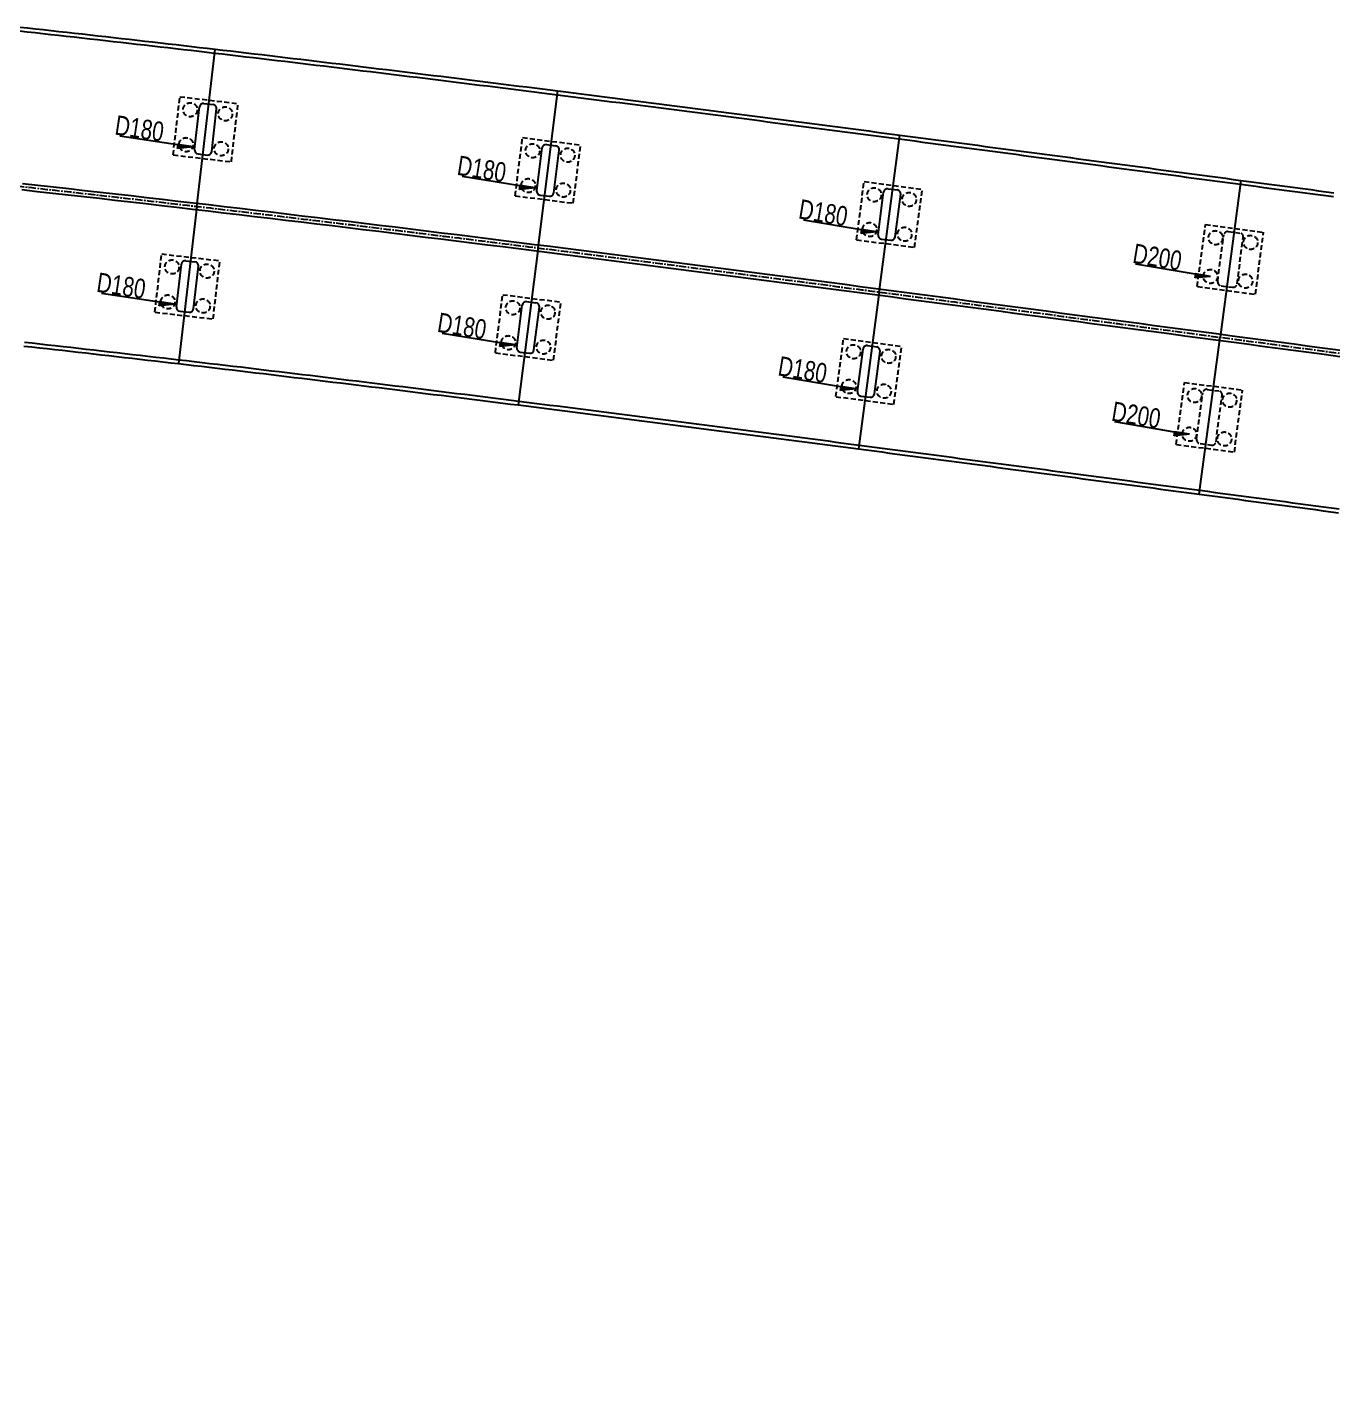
# Model space of a CAD drawing. Header units: millimetres. Extents: x 0 to 987207, y 0 to 5060561.
# Drawn here: x 493581.7 to 493748.8, y 2528883.6 to 2529056.7 of the extents above; entities that cross this region are included whole.
import ezdxf

# ---------------------------------------------------------------- set-up
doc = ezdxf.new("R2010")
doc.units = ezdxf.units.MM
doc.header["$LTSCALE"] = 0.1
doc.linetypes.add('CENTER', pattern=[50.8, 31.75, -6.35, 6.35, -6.35])
doc.linetypes.add('DASHED', pattern=[19.05, 12.7, -6.35])
doc.layers.get('0').update_dxf_attribs({"linetype": 'CONTINUOUS'})
doc.layers.get('Defpoints').update_dxf_attribs({"color": 150, "linetype": 'CONTINUOUS'})
doc.layers.add('GC', color=3, linetype='CONTINUOUS', lineweight=25)
for name, color, linetype in [('zhix', 1, 'CENTER'), ('平面', 7, 'CONTINUOUS'), ('桥梁', 94, 'CONTINUOUS')]:
    doc.layers.add(name, color=color, linetype=linetype)
doc.styles.add('MyFont', font='fsdb_e.shx', dxfattribs={"width": 0.78, "bigfont": 'hztxt.shx'})
doc.dimstyles.new('BZ1_200', dxfattribs={"dimtxt": 2.5, "dimasz": 2, "dimexe": 0.1, "dimexo": 0.05, "dimgap": 0.05, "dimtad": 1, "dimdec": 1, "dimlfac": 100, "dimzin": 12, "dimdsep": 46, "dimtxsty": 'MyFont', "dimblk1": 'ARR-1', "dimblk2": 'ARR-1', "dimsah": 1, "dimcen": 0, "dimclrd": 1, "dimclre": 1, "dimclrt": 7, "dimadec": 0, "dimazin": 0, "dimtfac": 1, "dimtdec": 1, "dimtofl": 0, "dimtmove": 0, "dimatfit": 3, "dimldrblk": 'ARR-1', "dimfxl": 1, "dimtolj": 1, "dimtzin": 1, "dimarcsym": 0})

# ---------------------------------------------------------------- blocks, each defined once
blk = doc.blocks.new('ARR-1')
at = {"color": 1, "linetype": 'Continuous'}
for p, q in [((0, 0), (-1, 0)), ((0, 0), (-0.966, -0.259)), ((-0.966, -0.259), (-0.966, 0))]:
    blk.add_line(p, q, dxfattribs=at)
for points in [[(-0.966, -0.259), (-0.966, 0), (0, 0)], [(0, 0), (-0.966, 0), (-0.966, -0.259), (0, 0)], [(0, 0), (-0.966, -0.259), (-0.966, 0), (0, 0)], [(0, 0), (-0.966, -0.259), (-0.966, 0), (0, 0)]]:
    blk.add_solid(points, dxfattribs=at)
blk = doc.blocks.new('*D413')
at = {"color": 1, "linetype": 'Continuous', "lineweight": -2}
blk.add_line((500882.43, 2531719.92), (500889.91, 2531719.92), dxfattribs=at)
at = {"layer": 'Defpoints', "color": 0, "linetype": 'Continuous'}
for p in [(500890.11, 2531719.92), (500891.91, 2531719.92)]:
    blk.add_point(p, dxfattribs=at)
at = {"color": 1, "linetype": 'Continuous', "lineweight": -2, "xscale": 2, "yscale": 2, "zscale": 2}
blk.add_blockref('ARR-1', (500891.91, 2531719.92), dxfattribs=at)
at = {"color": 7, "linetype": 'Continuous', "insert": (500884.78, 2531721.22), "char_height": 2.5, "attachment_point": 5, "style": 'MyFont'}
blk.add_mtext('\\A1;D180', dxfattribs=at)
blk = doc.blocks.new('*D416')
at = {"color": 1, "linetype": 'Continuous', "lineweight": -2}
blk.add_line((493720.79, 2529006.19), (493728.44, 2529004.9), dxfattribs=at)
at = {"layer": 'Defpoints', "color": 0, "linetype": 'Continuous'}
for p in [(493728.64, 2529004.87), (493730.42, 2529004.57)]:
    blk.add_point(p, dxfattribs=at)
at = {"color": 1, "linetype": 'Continuous', "lineweight": -2, "xscale": 2, "yscale": 2, "zscale": 2, "rotation": 350.4989132914371}
blk.add_blockref('ARR-1', (493730.42, 2529004.57), dxfattribs=at)
at = {"color": 7, "linetype": 'Continuous', "insert": (493723.59, 2529007.03), "char_height": 2.5, "attachment_point": 5, "rotation": 350.4989, "style": 'MyFont'}
blk.add_mtext('\\A1;D200', dxfattribs=at)
blk = doc.blocks.new('*D417')
at = {"color": 1, "linetype": 'Continuous', "lineweight": -2}
blk.add_line((493723.48, 2529026.38), (493731.13, 2529025.1), dxfattribs=at)
at = {"layer": 'Defpoints', "color": 0, "linetype": 'Continuous'}
for p in [(493731.33, 2529025.07), (493733.11, 2529024.77)]:
    blk.add_point(p, dxfattribs=at)
at = {"color": 1, "linetype": 'Continuous', "lineweight": -2, "xscale": 2, "yscale": 2, "zscale": 2, "rotation": 350.4989132466622}
blk.add_blockref('ARR-1', (493733.11, 2529024.77), dxfattribs=at)
at = {"color": 7, "linetype": 'Continuous', "insert": (493726.29, 2529027.23), "char_height": 2.5, "attachment_point": 5, "rotation": 350.4989, "style": 'MyFont'}
blk.add_mtext('\\A1;D200', dxfattribs=at)
blk = doc.blocks.new('1-6')
at = {"layer": 'GC', "color": 7, "linetype": 'DASHED', "ltscale": 0.5}
for p, q in [((500889.2852, 2531726.0141), (500896.7811, 2531726.2643)), ((500889.5354, 2531718.5183), (500889.2852, 2531726.0141)), ((500897.0312, 2531718.7684), (500896.7811, 2531726.2643)), ((500889.5555, 2531718.5189), (500897.0513, 2531718.7691))]:
    blk.add_line(p, q, dxfattribs=at)
at = {"layer": 'GC', "color": 7, "linetype": 'Continuous', "ltscale": 0.5}
for p, q in [((500892.4502, 2531725.6194), (500893.6495, 2531725.6595)), ((500892.1506, 2531719.6061), (500891.9671, 2531725.103)), ((500894.3494, 2531719.6795), (500894.1659, 2531725.1764)), ((500892.667, 2531719.1231), (500893.8663, 2531719.1631))]:
    blk.add_line(p, q, dxfattribs=at)
at = {"layer": 'GC', "color": 7, "linetype": 'DASHED', "ltscale": 0.5}
for centre in [(500890.8344, 2531724.565), (500895.352, 2531724.7157), (500890.9845, 2531720.0675), (500895.5021, 2531720.2182)]:
    blk.add_circle(centre, 0.9, dxfattribs=at)
at = {"layer": 'GC', "color": 7, "linetype": 'Continuous', "ltscale": 0.5}
for centre, start, end in [((500892.4668, 2531725.1197), 91.911653, 181.911653), ((500893.6662, 2531725.1597), 1.911653, 91.911653), ((500892.6503, 2531719.6228), 181.911653, 271.911653), ((500893.8496, 2531719.6628), 271.911653, 1.911653)]:
    blk.add_arc(centre, 0.5, start, end, dxfattribs=at)
at = {"linetype": 'Continuous'}
dim = blk.add_diameter_dim_2p(p1=(500890.1096, 2531719.9182), p2=(500891.9096, 2531719.9182), text='D180', dimstyle='BZ1_200', dxfattribs=at)
dim.commit()
dim.dimension.update_dxf_attribs({"geometry": '*D413', "text_midpoint": (500884.7763, 2531719.9182), "dimtype": 131})

msp = doc.modelspace()

# ---------------------------------------------------------------- linework, layer by layer
at = {"layer": 'Defpoints'}
for p, q in [((493603.3851, 2529033.7307), (493605.7317, 2529053.8443)), ((493647.0627, 2529028.4147), (493649.5963, 2529048.5056)), ((493690.6999, 2529022.7769), (493693.3427, 2529042.8538)), ((493603.3851, 2529033.7307), (493601.0386, 2529013.6171)), ((493647.0627, 2529028.4147), (493644.5291, 2529008.3238)), ((493690.6999, 2529022.7769), (493688.0572, 2529002.7001))]:
    msp.add_line(p, q, dxfattribs=at)
at = {"layer": 'GC', "color": 7, "linetype": 'DASHED', "ltscale": 0.5}
for p, q in [((493731.3993, 2529023.4803), (493732.4559, 2529031.4102)), ((493732.4559, 2529031.4102), (493739.8902, 2529030.4196)), ((493735.3636, 2529030.5184), (493736.8505, 2529030.3202)), ((493738.8336, 2529022.4897), (493739.8902, 2529030.4196)), ((493734.0095, 2529024.1413), (493734.802, 2529030.0888)), ((493736.4876, 2529023.8112), (493737.2801, 2529029.7586)), ((493731.4192, 2529023.4776), (493738.8535, 2529022.4871)), ((493734.4391, 2529023.5797), (493735.926, 2529023.3816)), ((493728.7083, 2529003.2838), (493729.7649, 2529011.2137)), ((493729.7649, 2529011.2137), (493737.1992, 2529010.2231)), ((493731.3185, 2529003.9448), (493732.111, 2529009.8923)), ((493732.6726, 2529010.3218), (493734.1595, 2529010.1237)), ((493733.7966, 2529003.6146), (493734.5891, 2529009.5621)), ((493736.1426, 2529002.2932), (493737.1992, 2529010.2231)), ((493728.7282, 2529003.2811), (493736.1625, 2529002.2906)), ((493731.7481, 2529003.3832), (493733.235, 2529003.1851))]:
    msp.add_line(p, q, dxfattribs=at)
for centre in [(493733.7447, 2529029.7252), (493738.2251, 2529029.1282), (493733.0843, 2529024.769), (493737.5648, 2529024.172), (493731.0537, 2529009.5287), (493735.5341, 2529008.9317), (493730.3933, 2529004.5725), (493734.8738, 2529003.9755)]:
    msp.add_circle(centre, 0.9, dxfattribs=at)
for centre, start, end in [((493735.2976, 2529030.0227), 82.410566, 172.410566), ((493736.7844, 2529029.8246), 352.410566, 82.410566), ((493734.5051, 2529024.0753), 172.410566, 262.410566), ((493735.992, 2529023.8772), 262.410566, 352.410566), ((493732.6066, 2529009.8262), 82.410566, 172.410566), ((493734.0934, 2529009.6281), 352.410566, 82.410566), ((493731.8141, 2529003.8788), 172.410566, 262.410566), ((493733.301, 2529003.6807), 262.410566, 352.410566)]:
    msp.add_arc(centre, 0.5, start, end, dxfattribs=at)
at = {"layer": 'zhix', "ltscale": 0.3, "flags": 128}
for points in [[(493481.7092, 2529045.3906), (493482.7068, 2529045.3204), (493483.7043, 2529045.2498), (493484.7017, 2529045.1786), (493485.6992, 2529045.107), (493486.6965, 2529045.0349), (493487.6939, 2529044.9623), (493488.6912, 2529044.8892), (493489.6885, 2529044.8156), (493490.6858, 2529044.7415), (493491.683, 2529044.6669), (493492.6802, 2529044.5919), (493493.6773, 2529044.5164), (493494.6744, 2529044.4404), (493495.6715, 2529044.364), (493496.6685, 2529044.2871), (493497.6655, 2529044.2097), (493498.6625, 2529044.1318), (493499.6594, 2529044.0535), (493500.6563, 2529043.9747), (493501.6532, 2529043.8954), (493502.65, 2529043.8157), (493503.6468, 2529043.7356), (493504.6435, 2529043.655), (493505.6402, 2529043.5739), (493506.6369, 2529043.4924), (493507.6335, 2529043.4104), (493508.6301, 2529043.328), (493509.6267, 2529043.2451), (493510.6232, 2529043.1618), (493511.6197, 2529043.0781), (493512.6162, 2529042.9939), (493513.6126, 2529042.9093), (493514.6089, 2529042.8242), (493515.6053, 2529042.7388), (493516.6016, 2529042.6528), (493517.5979, 2529042.5665), (493518.5941, 2529042.4797), (493519.5903, 2529042.3925), (493520.5864, 2529042.3049), (493521.5825, 2529042.2169), (493522.5786, 2529042.1284), (493523.5747, 2529042.0396), (493524.5707, 2529041.9503), (493525.5666, 2529041.8606), (493526.5626, 2529041.7705), (493527.5585, 2529041.68), (493528.5543, 2529041.589), (493529.5502, 2529041.4977), (493530.5459, 2529041.406), (493531.5417, 2529041.3138), (493532.5374, 2529041.2213), (493533.5331, 2529041.1284), (493534.5287, 2529041.0351), (493535.5243, 2529040.9414), (493536.5199, 2529040.8473), (493537.5154, 2529040.7528), (493538.5109, 2529040.6579), (493539.5063, 2529040.5626), (493540.5017, 2529040.467), (493541.4971, 2529040.371), (493542.4925, 2529040.2746), (493543.4878, 2529040.1778), (493544.483, 2529040.0806), (493545.4783, 2529039.9831), (493546.4735, 2529039.8852), (493547.4686, 2529039.787), (493548.4638, 2529039.6883), (493549.4589, 2529039.5893), (493550.4539, 2529039.49), (493551.4489, 2529039.3903), (493552.4439, 2529039.2902), (493553.4388, 2529039.1898), (493554.4338, 2529039.089), (493555.4286, 2529038.9879), (493556.4235, 2529038.8864), (493557.4183, 2529038.7845), (493558.413, 2529038.6824), (493559.4078, 2529038.5798), (493560.4025, 2529038.477), (493561.3971, 2529038.3738), (493562.3917, 2529038.2702), (493563.3863, 2529038.1663), (493564.3809, 2529038.0621), (493565.3754, 2529037.9576), (493566.3699, 2529037.8527), (493567.3643, 2529037.7475), (493568.3588, 2529037.642), (493569.3531, 2529037.5361), (493570.3475, 2529037.4299), (493571.3418, 2529037.3234), (493572.3361, 2529037.2166), (493573.3303, 2529037.1095), (493574.3245, 2529037.002), (493575.3187, 2529036.8943), (493576.3129, 2529036.7862), (493577.307, 2529036.6778), (493578.301, 2529036.5692), (493579.2951, 2529036.4602), (493580.2891, 2529036.3509), (493581.2831, 2529036.2413), (493582.277, 2529036.1314), (493583.2709, 2529036.0212), (493584.2648, 2529035.9107), (493585.2586, 2529035.8), (493586.2525, 2529035.6889), (493587.2462, 2529035.5776), (493588.24, 2529035.4659), (493589.2337, 2529035.354), (493590.2274, 2529035.2418), (493591.221, 2529035.1293), (493592.2147, 2529035.0166), (493593.2083, 2529034.9035), (493594.2018, 2529034.7902), (493595.1954, 2529034.6766), (493596.1888, 2529034.5628), (493597.1823, 2529034.4487), (493598.1758, 2529034.3343), (493599.1692, 2529034.2196), (493600.1625, 2529034.1047), (493601.1559, 2529033.9895), (493602.1492, 2529033.8741), (493603.1425, 2529033.7584), (493604.1357, 2529033.6425), (493605.129, 2529033.5263), (493606.1222, 2529033.4098), (493607.1153, 2529033.2931), (493608.1085, 2529033.1762), (493609.1016, 2529033.059), (493610.0947, 2529032.9416), (493611.0877, 2529032.8239), (493612.0807, 2529032.706), (493613.0737, 2529032.5879), (493614.0667, 2529032.4695), (493615.0596, 2529032.3509), (493616.0526, 2529032.232), (493617.0454, 2529032.113), (493618.0383, 2529031.9937), (493619.0311, 2529031.8742), (493620.0239, 2529031.7544), (493621.0167, 2529031.6345), (493622.0095, 2529031.5143), (493623.0022, 2529031.3939), (493623.9949, 2529031.2733), (493624.9876, 2529031.1525), (493625.9802, 2529031.0314), (493626.9728, 2529030.9102), (493627.9654, 2529030.7887), (493628.958, 2529030.6671), (493629.9506, 2529030.5452), (493630.9431, 2529030.4232), (493631.9356, 2529030.3009), (493632.9281, 2529030.1785), (493633.9205, 2529030.0558), (493634.9129, 2529029.933), (493635.9053, 2529029.81), (493636.8977, 2529029.6867), (493637.8901, 2529029.5633), (493638.8824, 2529029.4398), (493639.8747, 2529029.316), (493640.867, 2529029.192), (493641.8593, 2529029.0679), (493642.8515, 2529028.9436), (493643.8437, 2529028.8191), (493644.8359, 2529028.6945), (493645.8281, 2529028.5696), (493646.8203, 2529028.4447), (493647.8124, 2529028.3195), (493648.8045, 2529028.1942), (493649.7966, 2529028.0687), (493650.7887, 2529027.943), (493651.7808, 2529027.8172), (493652.7728, 2529027.6913), (493653.7648, 2529027.5652), (493654.7568, 2529027.4389), (493655.7488, 2529027.3125), (493656.7407, 2529027.1859), (493657.7327, 2529027.0592), (493658.7246, 2529026.9323), (493659.7165, 2529026.8053), (493660.7084, 2529026.6782), (493661.7002, 2529026.5509), (493662.6921, 2529026.4235), (493663.6839, 2529026.2959), (493664.6757, 2529026.1682), (493665.6675, 2529026.0404), (493666.6593, 2529025.9124), (493667.6511, 2529025.7844), (493668.6428, 2529025.6562), (493669.6346, 2529025.5278), (493670.6263, 2529025.3994), (493671.618, 2529025.2708), (493672.6097, 2529025.1422), (493673.6013, 2529025.0134), (493674.593, 2529024.8845), (493675.5846, 2529024.7554), (493676.5763, 2529024.6263), (493677.5679, 2529024.4971), (493678.5595, 2529024.3677), (493679.5511, 2529024.2383), (493680.5426, 2529024.1087), (493681.5342, 2529023.9791), (493682.5257, 2529023.8494), (493683.5173, 2529023.7195), (493684.5088, 2529023.5896), (493685.5003, 2529023.4596), (493686.4918, 2529023.3295), (493687.4833, 2529023.1993), (493688.4748, 2529023.069), (493689.4662, 2529022.9386), (493690.4577, 2529022.8082), (493691.4491, 2529022.6776), (493692.4406, 2529022.547), (493693.432, 2529022.4164), (493694.4234, 2529022.2856), (493695.4148, 2529022.1548), (493696.4062, 2529022.0239), (493697.3976, 2529021.8929), (493698.389, 2529021.7619), (493699.3804, 2529021.6308), (493700.3717, 2529021.4997), (493701.3631, 2529021.3684), (493702.3544, 2529021.2372), (493703.3458, 2529021.1059), (493704.3371, 2529020.9745), (493705.3284, 2529020.843), (493706.3197, 2529020.7116), (493707.3111, 2529020.58), (493708.3024, 2529020.4485), (493709.2937, 2529020.3169), (493710.285, 2529020.1852), (493711.2762, 2529020.0535), (493712.2675, 2529019.9218), (493713.2588, 2529019.79), (493714.2501, 2529019.6582), (493715.2414, 2529019.5264), (493716.2326, 2529019.3945), (493717.2239, 2529019.2626), (493718.2152, 2529019.1307), (493719.2064, 2529018.9987), (493720.1977, 2529018.8668), (493721.1889, 2529018.7348), (493722.1802, 2529018.6028), (493723.1714, 2529018.4708), (493724.1627, 2529018.3387), (493725.1539, 2529018.2067), (493726.1451, 2529018.0746), (493727.1364, 2529017.9426), (493728.1276, 2529017.8105), (493729.1189, 2529017.6784), (493730.1101, 2529017.5464)], [(493730.1101, 2529017.5464), (494735.4686, 2528883.5917)]]:
    msp.add_lwpolyline(points, dxfattribs=at)
at = {"layer": '平面', "color": 7, "linetype": 'Continuous', "flags": 128}
for points in [[(493580.7493, 2529056.6727), (493581.7495, 2529056.563), (493582.7496, 2529056.4529), (493583.7496, 2529056.3426), (493584.7495, 2529056.232), (493585.7494, 2529056.1211), (493586.7492, 2529056.0099), (493587.7489, 2529055.8984), (493588.7486, 2529055.7866), (493589.7482, 2529055.6745), (493590.7477, 2529055.5621), (493591.7471, 2529055.4495), (493592.7465, 2529055.3366), (493593.7457, 2529055.2234), (493594.745, 2529055.11), (493595.7441, 2529054.9962), (493596.7432, 2529054.8822), (493597.7422, 2529054.7679), (493598.7411, 2529054.6534), (493599.74, 2529054.5386), (493600.7388, 2529054.4235), (493601.7375, 2529054.3082), (493602.7361, 2529054.1926), (493603.7347, 2529054.0768), (493604.7332, 2529053.9607), (493605.7317, 2529053.8443), (493606.73, 2529053.7277), (493607.7283, 2529053.6109), (493608.7266, 2529053.4938), (493609.7247, 2529053.3764), (493610.7228, 2529053.2588), (493611.7208, 2529053.141), (493612.7188, 2529053.0229), (493613.7167, 2529052.9046), (493614.7145, 2529052.7861), (493615.7122, 2529052.6673), (493616.7099, 2529052.5484), (493617.7075, 2529052.4291), (493618.7051, 2529052.3097), (493619.7025, 2529052.19), (493620.6999, 2529052.0701), (493621.6973, 2529051.95), (493622.6945, 2529051.8297), (493623.6917, 2529051.7091), (493624.6889, 2529051.5884), (493625.686, 2529051.4674), (493626.683, 2529051.3462), (493627.6799, 2529051.2248), (493628.6768, 2529051.1032), (493629.6736, 2529050.9814), (493630.6703, 2529050.8594), (493631.667, 2529050.7372), (493632.6636, 2529050.6148), (493633.6602, 2529050.4922), (493634.6566, 2529050.3694), (493635.6531, 2529050.2464), (493636.6494, 2529050.1232), (493637.6457, 2529049.9999), (493638.6419, 2529049.8763), (493639.6381, 2529049.7526), (493640.6342, 2529049.6287), (493641.6302, 2529049.5046), (493642.6262, 2529049.3803), (493643.6221, 2529049.2559), (493644.618, 2529049.1312), (493645.6138, 2529049.0064), (493646.6095, 2529048.8815), (493647.6051, 2529048.7564), (493648.6007, 2529048.6311), (493649.5963, 2529048.5056), (493650.5918, 2529048.38), (493651.5872, 2529048.2542), (493652.5825, 2529048.1283), (493653.5778, 2529048.0022), (493654.5731, 2529047.8759), (493655.5682, 2529047.7495), (493656.5633, 2529047.623), (493657.5584, 2529047.4963), (493658.5534, 2529047.3694), (493659.5483, 2529047.2424), (493660.5432, 2529047.1153), (493661.538, 2529046.9881), (493662.5328, 2529046.8606), (493663.5275, 2529046.7331), (493664.5221, 2529046.6054), (493665.5167, 2529046.4776), (493666.5112, 2529046.3497), (493667.5057, 2529046.2216), (493668.5001, 2529046.0934), (493669.4945, 2529045.9651), (493670.4888, 2529045.8367), (493671.483, 2529045.7081), (493672.4772, 2529045.5795), (493673.4714, 2529045.4507), (493674.4654, 2529045.3218), (493675.4595, 2529045.1928), (493676.4534, 2529045.0636), (493677.4473, 2529044.9344), (493678.4412, 2529044.8051), (493679.435, 2529044.6756), (493680.4287, 2529044.5461), (493681.4224, 2529044.4165), (493682.4161, 2529044.2867), (493683.4097, 2529044.1569), (493684.4032, 2529044.027), (493685.3967, 2529043.897), (493686.3901, 2529043.7668), (493687.3835, 2529043.6367), (493688.3768, 2529043.5064), (493689.3701, 2529043.376), (493690.3633, 2529043.2456), (493691.3565, 2529043.115), (493692.3496, 2529042.9844), (493693.3427, 2529042.8538), (493694.3357, 2529042.723), (493695.3287, 2529042.5922), (493696.3216, 2529042.4613), (493697.3145, 2529042.3303), (493698.3073, 2529042.1993), (493699.3, 2529042.0682), (493700.2928, 2529041.937), (493701.2854, 2529041.8058), (493702.2781, 2529041.6746), (493703.2706, 2529041.5432), (493704.2632, 2529041.4119), (493705.2556, 2529041.2804), (493706.2481, 2529041.1489), (493707.2405, 2529041.0174), (493708.2328, 2529040.8858), (493709.2251, 2529040.7542), (493710.2173, 2529040.6226), (493711.2095, 2529040.4909), (493712.2017, 2529040.3591), (493713.1938, 2529040.2273), (493714.1859, 2529040.0955), (493715.1779, 2529039.9637), (493716.1698, 2529039.8318), (493717.1618, 2529039.6999), (493718.1537, 2529039.568), (493719.1455, 2529039.4361), (493720.1373, 2529039.3041), (493721.129, 2529039.1721), (493722.1207, 2529039.0401), (493723.1124, 2529038.9081), (493724.104, 2529038.776), (493725.0956, 2529038.644), (493726.0872, 2529038.5119), (493727.0787, 2529038.3799), (493728.0701, 2529038.2478), (493729.0615, 2529038.1157), (493730.0529, 2529037.9836), (493731.0442, 2529037.8515), (493732.0355, 2529037.7195), (493733.0268, 2529037.5874), (493734.018, 2529037.4553), (493735.0092, 2529037.3233), (493736.0005, 2529037.1912), (493736.9917, 2529037.0591), (493737.983, 2529036.927), (493738.9742, 2529036.795), (493739.9654, 2529036.6629), (493740.9567, 2529036.5308), (493741.9479, 2529036.3987), (493742.9392, 2529036.2667), (493743.9304, 2529036.1346), (493744.9216, 2529036.0025), (493745.9129, 2529035.8704), (493746.9041, 2529035.7384), (493747.8954, 2529035.6063), (493748.8866, 2529035.4742)], [(493580.6949, 2529056.1757), (493581.6949, 2529056.0659), (493582.6949, 2529055.9559), (493583.6947, 2529055.8456), (493584.6945, 2529055.735), (493585.6943, 2529055.6241), (493586.6939, 2529055.5129), (493587.6935, 2529055.4014), (493588.693, 2529055.2897), (493589.6924, 2529055.1776), (493590.6918, 2529055.0653), (493591.6911, 2529054.9527), (493592.6903, 2529054.8398), (493593.6895, 2529054.7266), (493594.6886, 2529054.6131), (493595.6876, 2529054.4994), (493596.6865, 2529054.3854), (493597.6854, 2529054.2712), (493598.6842, 2529054.1566), (493599.6829, 2529054.0419), (493600.6815, 2529053.9268), (493601.6801, 2529053.8115), (493602.6787, 2529053.6959), (493603.6771, 2529053.5801), (493604.6755, 2529053.464), (493605.6738, 2529053.3477), (493606.672, 2529053.2311), (493607.6702, 2529053.1142), (493608.6683, 2529052.9972), (493609.6663, 2529052.8798), (493610.6643, 2529052.7623), (493611.6622, 2529052.6445), (493612.66, 2529052.5264), (493613.6578, 2529052.4081), (493614.6555, 2529052.2896), (493615.6531, 2529052.1709), (493616.6507, 2529052.0519), (493617.6482, 2529051.9327), (493618.6456, 2529051.8132), (493619.643, 2529051.6936), (493620.6403, 2529051.5737), (493621.6375, 2529051.4536), (493622.6346, 2529051.3333), (493623.6317, 2529051.2127), (493624.6288, 2529051.092), (493625.6257, 2529050.971), (493626.6226, 2529050.8498), (493627.6195, 2529050.7285), (493628.6162, 2529050.6069), (493629.6129, 2529050.4851), (493630.6096, 2529050.3631), (493631.6062, 2529050.2409), (493632.6027, 2529050.1185), (493633.5991, 2529049.9959), (493634.5955, 2529049.8731), (493635.5918, 2529049.7502), (493636.5881, 2529049.627), (493637.5843, 2529049.5037), (493638.5804, 2529049.3801), (493639.5765, 2529049.2564), (493640.5725, 2529049.1325), (493641.5684, 2529049.0084), (493642.5643, 2529048.8842), (493643.5601, 2529048.7597), (493644.5559, 2529048.6351), (493645.5516, 2529048.5103), (493646.5472, 2529048.3854), (493647.5428, 2529048.2603), (493648.5383, 2529048.135), (493649.5338, 2529048.0095), (493650.5292, 2529047.8839), (493651.5245, 2529047.7581), (493652.5198, 2529047.6322), (493653.515, 2529047.5061), (493654.5101, 2529047.3799), (493655.5052, 2529047.2535), (493656.5003, 2529047.127), (493657.4952, 2529047.0003), (493658.4902, 2529046.8734), (493659.485, 2529046.7465), (493660.4798, 2529046.6194), (493661.4746, 2529046.4921), (493662.4693, 2529046.3647), (493663.4639, 2529046.2372), (493664.4585, 2529046.1095), (493665.453, 2529045.9817), (493666.4474, 2529045.8538), (493667.4419, 2529045.7257), (493668.4362, 2529045.5975), (493669.4305, 2529045.4692), (493670.4247, 2529045.3408), (493671.4189, 2529045.2123), (493672.413, 2529045.0836), (493673.4071, 2529044.9548), (493674.4011, 2529044.8259), (493675.3951, 2529044.6969), (493676.389, 2529044.5678), (493677.3829, 2529044.4386), (493678.3767, 2529044.3093), (493679.3704, 2529044.1798), (493680.3641, 2529044.0503), (493681.3578, 2529043.9207), (493682.3513, 2529043.7909), (493683.3449, 2529043.6611), (493684.3384, 2529043.5312), (493685.3318, 2529043.4012), (493686.3252, 2529043.2711), (493687.3185, 2529043.1409), (493688.3118, 2529043.0106), (493689.305, 2529042.8803), (493690.2982, 2529042.7498), (493691.2913, 2529042.6193), (493692.2844, 2529042.4887), (493693.2774, 2529042.358), (493694.2704, 2529042.2273), (493695.2634, 2529042.0965), (493696.2562, 2529041.9656), (493697.2491, 2529041.8346), (493698.2419, 2529041.7036), (493699.2346, 2529041.5725), (493700.2273, 2529041.4414), (493701.2199, 2529041.3101), (493702.2125, 2529041.1789), (493703.2051, 2529041.0476), (493704.1975, 2529040.9162), (493705.19, 2529040.7848), (493706.1824, 2529040.6533), (493707.1748, 2529040.5218), (493708.1671, 2529040.3902), (493709.1593, 2529040.2586), (493710.1516, 2529040.1269), (493711.1437, 2529039.9952), (493712.1359, 2529039.8635), (493713.128, 2529039.7317), (493714.12, 2529039.5999), (493715.112, 2529039.4681), (493716.104, 2529039.3362), (493717.0959, 2529039.2043), (493718.0877, 2529039.0724), (493719.0796, 2529038.9404), (493720.0713, 2529038.8085), (493721.0631, 2529038.6765), (493722.0548, 2529038.5445), (493723.0464, 2529038.4124), (493724.038, 2529038.2804), (493725.0296, 2529038.1484), (493726.0211, 2529038.0163), (493727.0126, 2529037.8842), (493728.0041, 2529037.7522), (493728.9955, 2529037.6201), (493729.9869, 2529037.488), (493730.9782, 2529037.3559), (493731.9695, 2529037.2239), (493732.9607, 2529037.0918), (493733.952, 2529036.9597), (493734.9432, 2529036.8276), (493735.9344, 2529036.6956), (493736.9257, 2529036.5635), (493737.9169, 2529036.4314), (493738.9082, 2529036.2993), (493739.8994, 2529036.1673), (493740.8906, 2529036.0352), (493741.8819, 2529035.9031), (493742.8731, 2529035.771), (493743.8644, 2529035.639), (493744.8556, 2529035.5069), (493745.8468, 2529035.3748), (493746.8381, 2529035.2428), (493747.8293, 2529035.1107), (493748.8206, 2529034.9786)], [(493580.9851, 2529035.8723), (493582.9727, 2529035.6525), (493584.9602, 2529035.4314), (493586.9476, 2529035.2091), (493588.9348, 2529034.9858), (493590.922, 2529034.7613), (493592.909, 2529034.5356), (493594.8959, 2529034.3089), (493596.8826, 2529034.0811), (493598.8693, 2529033.8522), (493600.8558, 2529033.6223), (493602.8422, 2529033.3913), (493604.8285, 2529033.1593), (493606.8147, 2529032.9263), (493608.8008, 2529032.6924), (493610.7867, 2529032.4574), (493612.7726, 2529032.2215), (493614.7583, 2529031.9847), (493616.7439, 2529031.7469), (493618.7295, 2529031.5082), (493620.7149, 2529031.2687), (493622.7002, 2529031.0282), (493624.6854, 2529030.7869), (493626.6705, 2529030.5448), (493628.6555, 2529030.3018), (493630.6405, 2529030.058), (493632.6253, 2529029.8134), (493634.61, 2529029.5681), (493636.5947, 2529029.322), (493638.5792, 2529029.0751), (493640.5637, 2529028.8275), (493642.5481, 2529028.5791), (493644.5324, 2529028.3301), (493646.5166, 2529028.0804), (493648.5007, 2529027.83), (493650.4848, 2529027.579), (493652.4687, 2529027.3273), (493654.4526, 2529027.075), (493656.4365, 2529026.8221), (493658.4202, 2529026.5686), (493660.4039, 2529026.3146), (493662.3875, 2529026.06), (493664.3711, 2529025.8048), (493666.3545, 2529025.5491), (493668.338, 2529025.2929), (493670.3213, 2529025.0362), (493672.3046, 2529024.779), (493674.2879, 2529024.5214), (493676.2711, 2529024.2633), (493678.2542, 2529024.0048), (493680.2373, 2529023.7459), (493682.2203, 2529023.4866), (493684.2033, 2529023.2269), (493686.1863, 2529022.9668), (493688.1692, 2529022.7064), (493690.152, 2529022.4456), (493692.1348, 2529022.1845), (493694.1176, 2529021.9231), (493696.1004, 2529021.6615), (493698.0831, 2529021.3995), (493700.0658, 2529021.1373), (493702.0484, 2529020.8749), (493704.0311, 2529020.6122), (493706.0137, 2529020.3493), (493707.9963, 2529020.0863), (493709.9788, 2529019.823), (493711.9614, 2529019.5596), (493713.9439, 2529019.2961), (493715.9264, 2529019.0324), (493717.9089, 2529018.7686), (493719.8914, 2529018.5047), (493721.8739, 2529018.2407), (493723.8564, 2529017.9767), (493725.8389, 2529017.7126), (493727.8214, 2529017.4485), (493729.8038, 2529017.1843), (493731.7863, 2529016.9202), (493733.7688, 2529016.656), (493735.7513, 2529016.3919), (493737.7338, 2529016.1277), (493739.7162, 2529015.8636), (493741.6987, 2529015.5995), (493743.6812, 2529015.3353), (493745.6637, 2529015.0712), (493747.6462, 2529014.807), (493749.6286, 2529014.5429)], [(493581.0728, 2529036.6675), (493583.0609, 2529036.4476), (493585.0489, 2529036.2265), (493587.0367, 2529036.0042), (493589.0244, 2529035.7807), (493591.012, 2529035.5562), (493592.9995, 2529035.3305), (493594.9868, 2529035.1037), (493596.974, 2529034.8759), (493598.961, 2529034.6469), (493600.948, 2529034.4169), (493602.9348, 2529034.1859), (493604.9215, 2529033.9539), (493606.9081, 2529033.7209), (493608.8945, 2529033.4869), (493610.8809, 2529033.2519), (493612.8671, 2529033.0159), (493614.8532, 2529032.779), (493616.8392, 2529032.5412), (493618.8251, 2529032.3025), (493620.8109, 2529032.0629), (493622.7965, 2529031.8224), (493624.7821, 2529031.5811), (493626.7676, 2529031.3389), (493628.7529, 2529031.0959), (493630.7382, 2529030.852), (493632.7233, 2529030.6074), (493634.7083, 2529030.362), (493636.6933, 2529030.1159), (493638.6781, 2529029.8689), (493640.6629, 2529029.6213), (493642.6476, 2529029.3729), (493644.6321, 2529029.1239), (493646.6166, 2529028.8741), (493648.601, 2529028.6237), (493650.5853, 2529028.3726), (493652.5695, 2529028.1209), (493654.5537, 2529027.8686), (493656.5377, 2529027.6157), (493658.5217, 2529027.3622), (493660.5056, 2529027.1081), (493662.4895, 2529026.8534), (493664.4732, 2529026.5982), (493666.4569, 2529026.3425), (493668.4406, 2529026.0863), (493670.4241, 2529025.8296), (493672.4076, 2529025.5724), (493674.391, 2529025.3147), (493676.3744, 2529025.0566), (493678.3577, 2529024.7981), (493680.3409, 2529024.5392), (493682.3241, 2529024.2798), (493684.3073, 2529024.0201), (493686.2904, 2529023.76), (493688.2734, 2529023.4995), (493690.2564, 2529023.2388), (493692.2393, 2529022.9777), (493694.2222, 2529022.7163), (493696.2051, 2529022.4546), (493698.1879, 2529022.1926), (493700.1707, 2529021.9304), (493702.1535, 2529021.668), (493704.1362, 2529021.4053), (493706.1189, 2529021.1424), (493708.1015, 2529020.8793), (493710.0842, 2529020.6161), (493712.0668, 2529020.3526), (493714.0494, 2529020.0891), (493716.0319, 2529019.8254), (493718.0145, 2529019.5616), (493719.997, 2529019.2977), (493721.9795, 2529019.0337), (493723.962, 2529018.7697), (493725.9445, 2529018.5056), (493727.927, 2529018.2415), (493729.9095, 2529017.9773), (493731.892, 2529017.7132), (493733.8745, 2529017.449), (493735.8569, 2529017.1849), (493737.8394, 2529016.9207), (493739.8219, 2529016.6566), (493741.8044, 2529016.3924), (493743.7869, 2529016.1283), (493745.7693, 2529015.8642), (493747.7518, 2529015.6), (493749.7343, 2529015.3359)], [(493581.2781, 2529015.8686), (493582.266, 2529015.7587), (493583.254, 2529015.6486), (493584.2419, 2529015.5381), (493585.2299, 2529015.4273), (493586.2179, 2529015.3163), (493587.2059, 2529015.2049), (493588.1939, 2529015.0933), (493589.1819, 2529014.9814), (493590.1699, 2529014.8692), (493591.1579, 2529014.7567), (493592.1459, 2529014.644), (493593.134, 2529014.531), (493594.122, 2529014.4177), (493595.1101, 2529014.3041), (493596.0981, 2529014.1903), (493597.0862, 2529014.0762), (493598.0743, 2529013.9618), (493599.0624, 2529013.8472), (493600.0505, 2529013.7323), (493601.0386, 2529013.6171), (493602.0268, 2529013.5017), (493603.0149, 2529013.3861), (493604.003, 2529013.2701), (493604.9912, 2529013.154), (493605.9794, 2529013.0376), (493606.9676, 2529012.9209), (493607.9558, 2529012.804), (493608.944, 2529012.6868), (493609.9322, 2529012.5695), (493610.9204, 2529012.4518), (493611.9087, 2529012.334), (493612.8969, 2529012.2158), (493613.8852, 2529012.0975), (493614.8735, 2529011.9789), (493615.8618, 2529011.8601), (493616.8501, 2529011.7411), (493617.8384, 2529011.6219), (493618.8268, 2529011.5024), (493619.8151, 2529011.3827), (493620.8035, 2529011.2628), (493621.7919, 2529011.1426), (493622.7803, 2529011.0223), (493623.7687, 2529010.9017), (493624.7571, 2529010.7809), (493625.7455, 2529010.6599), (493626.734, 2529010.5387), (493627.7225, 2529010.4173), (493628.711, 2529010.2957), (493629.6995, 2529010.1739), (493630.688, 2529010.0519), (493631.6765, 2529009.9297), (493632.6651, 2529009.8073), (493633.6536, 2529009.6847), (493634.6422, 2529009.5619), (493635.6308, 2529009.4389), (493636.6195, 2529009.3158), (493637.6081, 2529009.1924), (493638.5967, 2529009.0689), (493639.5854, 2529008.9451), (493640.5741, 2529008.8212), (493641.5628, 2529008.6971), (493642.5516, 2529008.5729), (493643.5403, 2529008.4485), (493644.5291, 2529008.3238), (493645.5179, 2529008.1991), (493646.5067, 2529008.0741), (493647.4955, 2529007.949), (493648.4843, 2529007.8237), (493649.4732, 2529007.6983), (493650.4621, 2529007.5727), (493651.451, 2529007.4469), (493652.4399, 2529007.321), (493653.4289, 2529007.1949), (493654.4178, 2529007.0687), (493655.4068, 2529006.9423), (493656.3958, 2529006.8158), (493657.3849, 2529006.6892), (493658.3739, 2529006.5623), (493659.363, 2529006.4354), (493660.3521, 2529006.3083), (493661.3412, 2529006.181), (493662.3304, 2529006.0537), (493663.3196, 2529005.9261), (493664.3088, 2529005.7985), (493665.298, 2529005.6707), (493666.2872, 2529005.5428), (493667.2765, 2529005.4148), (493668.2658, 2529005.2866), (493669.2551, 2529005.1583), (493670.2444, 2529005.0299), (493671.2338, 2529004.9014), (493672.2232, 2529004.7728), (493673.2126, 2529004.644), (493674.2021, 2529004.5151), (493675.1915, 2529004.3862), (493676.181, 2529004.2571), (493677.1706, 2529004.1279), (493678.1601, 2529003.9986), (493679.1497, 2529003.8692), (493680.1393, 2529003.7396), (493681.1289, 2529003.61), (493682.1186, 2529003.4803), (493683.1083, 2529003.3505), (493684.098, 2529003.2206), (493685.0878, 2529003.0906), (493686.0775, 2529002.9605), (493687.0673, 2529002.8304), (493688.0572, 2529002.7001), (493689.0471, 2529002.5698), (493690.0369, 2529002.4394), (493691.0269, 2529002.3089), (493692.0168, 2529002.1783), (493693.0068, 2529002.0476), (493693.9968, 2529001.9169), (493694.9869, 2529001.7861), (493695.977, 2529001.6552), (493696.9671, 2529001.5243), (493697.9572, 2529001.3933), (493698.9474, 2529001.2622), (493699.9376, 2529001.1311), (493700.9279, 2529000.9999), (493701.9181, 2529000.8687), (493702.9084, 2529000.7374), (493703.8988, 2529000.606), (493704.8892, 2529000.4746), (493705.8796, 2529000.3431), (493706.87, 2529000.2116), (493707.8605, 2529000.08), (493708.851, 2528999.9484), (493709.8416, 2528999.8168), (493710.8322, 2528999.6851), (493711.8228, 2528999.5534), (493712.8134, 2528999.4216), (493713.8041, 2528999.2898), (493714.7949, 2528999.158), (493715.7856, 2528999.0261), (493716.7764, 2528998.8943), (493717.7673, 2528998.7623), (493718.7582, 2528998.6304), (493719.7491, 2528998.4984), (493720.74, 2528998.3665), (493721.731, 2528998.2345), (493722.7221, 2528998.1024), (493723.7131, 2528997.9704), (493724.7042, 2528997.8384), (493725.6954, 2528997.7063), (493726.6866, 2528997.5742), (493727.6778, 2528997.4422), (493728.6691, 2528997.3101), (493729.6603, 2528997.178), (493730.6515, 2528997.046), (493731.6428, 2528996.9139), (493732.634, 2528996.7818), (493733.6253, 2528996.6497), (493734.6165, 2528996.5177), (493735.6077, 2528996.3856), (493736.599, 2528996.2535), (493737.5902, 2528996.1214), (493738.5815, 2528995.9894), (493739.5727, 2528995.8573), (493740.5639, 2528995.7252), (493741.5552, 2528995.5932), (493742.5464, 2528995.4611), (493743.5377, 2528995.329), (493744.5289, 2528995.1969), (493745.5201, 2528995.0649), (493746.5114, 2528994.9328), (493747.5026, 2528994.8007), (493748.4939, 2528994.6686), (493749.4851, 2528994.5366)], [(493581.3332, 2529016.3656), (493582.3213, 2529016.2557), (493583.3094, 2529016.1455), (493584.2975, 2529016.035), (493585.2856, 2529015.9242), (493586.2737, 2529015.8131), (493587.2619, 2529015.7018), (493588.25, 2529015.5901), (493589.2381, 2529015.4782), (493590.2263, 2529015.366), (493591.2144, 2529015.2535), (493592.2026, 2529015.1408), (493593.1908, 2529015.0277), (493594.179, 2529014.9144), (493595.1672, 2529014.8008), (493596.1554, 2529014.687), (493597.1436, 2529014.5729), (493598.1318, 2529014.4585), (493599.12, 2529014.3438), (493600.1083, 2529014.2289), (493601.0965, 2529014.1138), (493602.0848, 2529013.9983), (493603.073, 2529013.8827), (493604.0613, 2529013.7667), (493605.0496, 2529013.6506), (493606.0379, 2529013.5341), (493607.0262, 2529013.4175), (493608.0145, 2529013.3005), (493609.0028, 2529013.1834), (493609.9912, 2529013.066), (493610.9795, 2529012.9483), (493611.9679, 2529012.8304), (493612.9563, 2529012.7123), (493613.9447, 2529012.594), (493614.9331, 2529012.4754), (493615.9215, 2529012.3566), (493616.9099, 2529012.2375), (493617.8983, 2529012.1183), (493618.8868, 2529011.9988), (493619.8752, 2529011.879), (493620.8637, 2529011.7591), (493621.8522, 2529011.639), (493622.8407, 2529011.5186), (493623.8292, 2529011.398), (493624.8178, 2529011.2772), (493625.8063, 2529011.1562), (493626.7949, 2529011.035), (493627.7834, 2529010.9136), (493628.772, 2529010.792), (493629.7606, 2529010.6702), (493630.7492, 2529010.5481), (493631.7379, 2529010.4259), (493632.7265, 2529010.3035), (493633.7152, 2529010.1809), (493634.7039, 2529010.0581), (493635.6926, 2529009.9351), (493636.6813, 2529009.8119), (493637.67, 2529009.6885), (493638.6587, 2529009.565), (493639.6475, 2529009.4413), (493640.6363, 2529009.3173), (493641.6251, 2529009.1933), (493642.6139, 2529009.069), (493643.6027, 2529008.9445), (493644.5916, 2529008.8199), (493645.5805, 2529008.6951), (493646.5693, 2529008.5702), (493647.5582, 2529008.4451), (493648.5472, 2529008.3198), (493649.5361, 2529008.1943), (493650.5251, 2529008.0687), (493651.5141, 2529007.9429), (493652.5031, 2529007.817), (493653.4921, 2529007.6909), (493654.4811, 2529007.5647), (493655.4702, 2529007.4383), (493656.4593, 2529007.3118), (493657.4484, 2529007.1851), (493658.4375, 2529007.0583), (493659.4267, 2529006.9313), (493660.4158, 2529006.8042), (493661.405, 2529006.6769), (493662.3943, 2529006.5496), (493663.3835, 2529006.422), (493664.3727, 2529006.2944), (493665.362, 2529006.1666), (493666.3513, 2529006.0387), (493667.3407, 2529005.9106), (493668.33, 2529005.7825), (493669.3194, 2529005.6542), (493670.3088, 2529005.5258), (493671.2982, 2529005.3972), (493672.2877, 2529005.2686), (493673.2771, 2529005.1398), (493674.2666, 2529005.011), (493675.2562, 2529004.882), (493676.2457, 2529004.7529), (493677.2353, 2529004.6237), (493678.2249, 2529004.4943), (493679.2145, 2529004.3649), (493680.2042, 2529004.2354), (493681.1939, 2529004.1058), (493682.1836, 2529003.9761), (493683.1733, 2529003.8463), (493684.1631, 2529003.7164), (493685.1529, 2529003.5864), (493686.1427, 2529003.4563), (493687.1325, 2529003.3261), (493688.1224, 2529003.1959), (493689.1123, 2529003.0655), (493690.1023, 2529002.9351), (493691.0922, 2529002.8046), (493692.0822, 2529002.674), (493693.0722, 2529002.5433), (493694.0623, 2529002.4126), (493695.0524, 2529002.2818), (493696.0425, 2529002.1509), (493697.0326, 2529002.02), (493698.0228, 2529001.889), (493699.013, 2529001.7579), (493700.0033, 2529001.6268), (493700.9935, 2529001.4956), (493701.9838, 2529001.3643), (493702.9742, 2529001.233), (493703.9645, 2529001.1016), (493704.9549, 2529000.9702), (493705.9454, 2529000.8388), (493706.9358, 2529000.7073), (493707.9263, 2529000.5757), (493708.9169, 2529000.4441), (493709.9074, 2529000.3124), (493710.898, 2529000.1808), (493711.8887, 2529000.049), (493712.8794, 2528999.9173), (493713.8701, 2528999.7855), (493714.8608, 2528999.6536), (493715.8516, 2528999.5218), (493716.8424, 2528999.3899), (493717.8333, 2528999.258), (493718.8242, 2528999.126), (493719.8151, 2528998.9941), (493720.806, 2528998.8621), (493721.797, 2528998.7301), (493722.7881, 2528998.5981), (493723.7792, 2528998.466), (493724.7703, 2528998.334), (493725.7614, 2528998.2019), (493726.7526, 2528998.0699), (493727.7438, 2528997.9378), (493728.7351, 2528997.8057), (493729.7263, 2528997.6737), (493730.7176, 2528997.5416), (493731.7088, 2528997.4095), (493732.7, 2528997.2774), (493733.6913, 2528997.1454), (493734.6825, 2528997.0133), (493735.6738, 2528996.8812), (493736.665, 2528996.7491), (493737.6562, 2528996.6171), (493738.6475, 2528996.485), (493739.6387, 2528996.3529), (493740.63, 2528996.2208), (493741.6212, 2528996.0888), (493742.6124, 2528995.9567), (493743.6037, 2528995.8246), (493744.5949, 2528995.6926), (493745.5862, 2528995.5605), (493746.5774, 2528995.4284), (493747.5686, 2528995.2963), (493748.5599, 2528995.1643), (493749.5511, 2528995.0322)]]:
    msp.add_lwpolyline(points, dxfattribs=at)
at = {"layer": '桥梁', "color": 3}
for p in [(493736.9917, 2529037.0591), (493731.6428, 2528996.9139)]:
    msp.add_line(p, (493734.3172, 2529016.9865), dxfattribs=at)

# ---------------------------------------------------------------- block references
at = {"layer": 'GC', "linetype": 'Continuous'}
for p, rotation in [((-378794.6084, 100168.9666), 351.4340704525948), ((-402498.8509, 108825.022), 350.8728715984054), ((-415594.8933, 113725.3479), 350.561488610745), ((-378796.9423, 100148.8516), 351.4340704525948), ((-402501.3818, 108804.9308), 350.8728715984054), ((-415597.5333, 113705.2708), 350.561488610745)]:
    msp.add_blockref('1-6', p, dxfattribs=dict(at, rotation=rotation))

# ---------------------------------------------------------------- dimensions: what is measured, and where the dimension line sits
at = {"linetype": 'Continuous'}
for p1, p2, picture, middle in [((493731.3314, 2529025.0683), (493733.1067, 2529024.7712), '*D417', (493726.0712, 2529025.9487)), ((493728.6404, 2529004.8718), (493730.4157, 2529004.5747), '*D416', (493723.3802, 2529005.7521))]:
    dim = msp.add_diameter_dim_2p(p1=p1, p2=p2, text='D200', dimstyle='BZ1_200', dxfattribs=at)
    dim.commit()
    dim.dimension.update_dxf_attribs({"geometry": picture, "text_midpoint": middle, "dimtype": 163})

doc.saveas('drawing.dxf')
